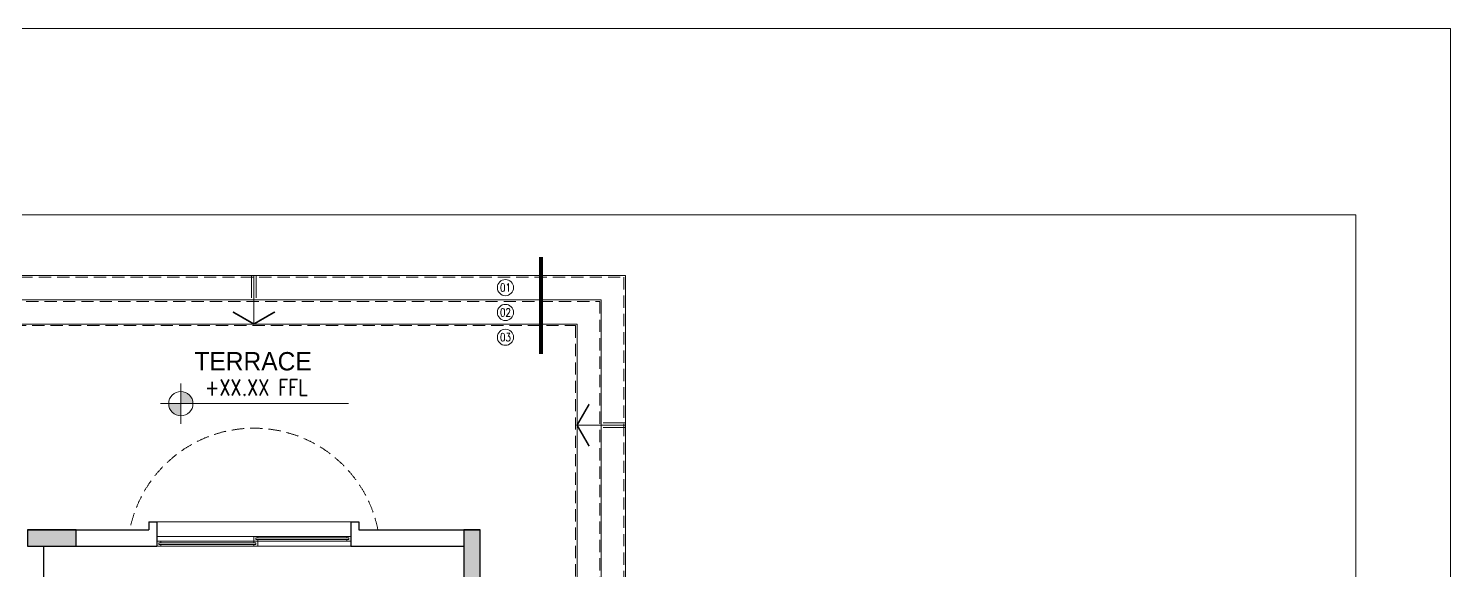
# Model space of a CAD drawing. Header units: millimetres. Extents: x -9083 to 924194, y -232449 to 321637.
# Drawn here: x 251467 to 263083, y -179281 to -174849 of the extents above; entities that cross this region are included whole.
import ezdxf
from ezdxf.enums import TextEntityAlignment as Align

# ---------------------------------------------------------------- set-up
doc = ezdxf.new("R2010")
doc.units = ezdxf.units.MM
doc.header["$LTSCALE"] = 400
doc.header["$MEASUREMENT"] = 0
doc.linetypes.add('HIDDEN', pattern=[0.375, 0.25, -0.125])
doc.layers.get('Defpoints').update_dxf_attribs({"color": 8, "lineweight": 5})
for name, color, linetype, lineweight in [('COLUMNS HATCH', 1, 'Continuous', 5), ('GENERAL TEXT', 4, 'Continuous', 5), ('HANDRAIL', 31, 'Continuous', 5), ('HIDDEN', 237, 'HIDDEN', 0), ('LEVEL SYMBOL', 8, 'Continuous', 5), ('LEVELS', 251, 'Continuous', 5), ('PRO COLUMNS', 6, 'Continuous', 30), ('PROPOSED COLUMNS', 6, 'Continuous', 30), ('STAIR', 1, 'Continuous', 5), ('STAIR NOSE', 1, 'HIDDEN', 5), ('TEXT STAIR NO', 7, 'Continuous', 5), ('WALL ELEVATION', 3, 'Continuous', 9), ('WALL PROPOSED', 255, 'Continuous', 30), ('WINDOWS', 5, 'Continuous', 5)]:
    doc.layers.add(name, color=color, linetype=linetype, lineweight=lineweight)
doc.styles.add('ROMANS-TITLE', font='ROMANS.shx', dxfattribs={"width": 0.8})
doc.styles.get("Standard").update_dxf_attribs({"font": 'GOTHIC.TTF', "height": 220})

# ---------------------------------------------------------------- blocks, each defined once
blk = doc.blocks.new('A$C977231d2')
at = {"layer": 'Defpoints'}
blk.add_lwpolyline([(-120, 0), (-823, 0), (-823, 576), (-120, 576)], close=True, dxfattribs=at)
blk = doc.blocks.new('VILLA GROUND COLUMNS')
at = {"layer": 'COLUMNS HATCH', "ltscale": 300}
for points in [[(401768, 181785), (401168, 181785), (401168, 181985), (401768, 181985)], [(406768, 181985), (406768, 180785), (406568, 180785), (406568, 181985)]]:
    blk.add_hatch(color=256, dxfattribs=at).paths.add_polyline_path(points)
at = {"layer": 'PRO COLUMNS', "ltscale": 300}
for points in [[(401768, 181785), (401768, 181985), (401168, 181985), (401168, 181785)], [(406768, 181985), (406568, 181985), (406568, 180785), (406768, 180785)]]:
    blk.add_lwpolyline(points, close=True, dxfattribs=at)
blk = doc.blocks.new('A-LVL_PLAN')
at = {"layer": 'LEVELS', "ltscale": 800}
h = blk.add_hatch(color=256, dxfattribs=at)
h.paths.add_polyline_path([(0, 0), (150, 0, 0.414214), (0, 150)])
h.paths.add_polyline_path([(0, -150), (0, 0), (-150, 0, 0.414214)])
at = {"layer": 'LEVELS'}
for p, q in [((0, -250), (0, 250)), ((-250, 0), (250, 0))]:
    blk.add_line(p, q, dxfattribs=at)
at = {"layer": 'LEVELS', "ltscale": 800}
blk.add_line((0, 0), (2074, 0), dxfattribs=at)
at = {"layer": 'LEVELS'}
blk.add_circle((0, 0), 150, dxfattribs=at)
at = {"layer": 'LEVELS', "ltscale": 800, "style": 'ROMANS-TITLE', "width": 0.8}
blk.add_attdef('FLOOR-LEVEL', (300, 100), '', height=200, dxfattribs=at)
blk = doc.blocks.new('BAYTANG')
at = {"layer": 'TEXT STAIR NO', "color": 8, "ltscale": 0.1}
blk.add_circle((0, 0), 100, dxfattribs=at)
at = {"layer": 'TEXT STAIR NO', "style": 'ROMANS-TITLE', "width": 0.8}
blk.add_attdef('STEPNO.', text='', height=120, dxfattribs=at).set_placement((0, 0), align=Align.MIDDLE_CENTER)

msp = doc.modelspace()

# ---------------------------------------------------------------- linework, layer by layer
at = {"layer": 'Defpoints', "lineweight": 0}
msp.add_lwpolyline([(242576.74025, -193438.87872), (262308.89268, -193438.87872), (262308.89268, -176373.53188), (242576.74025, -176373.53188)], close=True, dxfattribs=at)
at = {"layer": 'HANDRAIL', "lineweight": 0, "const_width": 33}
msp.add_lwpolyline([(255654.50793, -177510.40505), (255654.50793, -176718.40505)], dxfattribs=at)
at = {"layer": 'HIDDEN', "lineweight": 0}
msp.add_arc((253308.35254, -179150.6705), 1033.61095, 11.270542905, 168.729457078, dxfattribs=at)
at = {"layer": 'STAIR', "lineweight": 0}
for p, q in [((253288.5367, -177051.15955), (253288.5367, -176869.65955)), ((253308.3367, -177265.65955), (253308.3367, -176869.65955)), ((253328.1367, -177051.15955), (253328.1367, -176869.65955)), ((256162.8367, -178072.50955), (256344.3367, -178072.50955)), ((255948.3367, -178092.30955), (256344.3367, -178092.30955)), ((256162.8367, -178112.10955), (256344.3367, -178112.10955))]:
    msp.add_line(p, q, dxfattribs=at)
for points in [[(250338.3367, -179641.65955), (250338.3367, -176869.65955), (256344.3367, -176869.65955), (256344.3367, -179608.65955)], [(250536.3367, -179641.65955), (250536.3367, -177067.65955), (256146.3367, -177067.65955), (256146.3367, -179608.65955)], [(250734.3367, -179641.65955), (250734.3367, -177265.65955), (255948.3367, -177265.65955), (255948.3367, -179608.65955)]]:
    msp.add_lwpolyline(points, dxfattribs=at)
at = {"layer": 'STAIR', "lineweight": 0, "const_width": 13.2}
for points in [[(253479.80973, -177166.65955), (253308.3367, -177265.65955), (253136.86367, -177166.65955)], [(256047.3367, -178263.78258), (255948.3367, -178092.30955), (256047.3367, -177920.83652)]]:
    msp.add_lwpolyline(points, dxfattribs=at)
at = {"layer": 'STAIR NOSE', "linetype": 'HIDDEN', "lineweight": 0}
for points in [[(250351.5367, -179641.65955), (250351.5367, -176882.85955), (256331.1367, -176882.85955), (256331.1367, -179608.65955)], [(250549.5367, -179641.65955), (250549.5367, -177080.85955), (256133.1367, -177080.85955), (256133.1367, -179608.65955)], [(250747.5367, -179641.65955), (250747.5367, -177278.85955), (255935.1367, -177278.85955), (255935.1367, -179608.65955)]]:
    msp.add_lwpolyline(points, dxfattribs=at)
at = {"layer": 'WALL ELEVATION', "linetype": 'Continuous', "lineweight": 0}
msp.add_line((252516.35254, -178882.65955), (254100.35254, -178882.65955), dxfattribs=at)
at = {"layer": 'WALL PROPOSED'}
for p, q in [((252450.35254, -178882.65955), (252516.35254, -178882.65955)), ((252450.35254, -178882.65955), (252450.35254, -178948.65955)), ((252516.35254, -178882.65955), (252516.35254, -179080.65955)), ((254100.35254, -178882.65955), (254166.35254, -178882.65955)), ((254100.35254, -178882.65955), (254100.35254, -179080.65955)), ((254166.35254, -178882.65955), (254166.35254, -178948.65955)), ((251460.3367, -178948.65955), (252450.35254, -178948.65955)), ((254166.35254, -178948.65955), (255156.3367, -178948.65955)), ((255156.3367, -180136.65955), (255156.3367, -178948.65955)), ((251592.3367, -179905.65955), (251592.3367, -179080.65955)), ((251592.3367, -179080.65955), (252516.35254, -179080.65955)), ((254100.35254, -179080.65955), (255024.3367, -179080.65955)), ((255024.3367, -179080.65955), (255024.3367, -182413.65955))]:
    msp.add_line(p, q, dxfattribs=at)
at = {"layer": 'WINDOWS', "lineweight": 0}
for p, q in [((252516.35254, -179001.45955), (252516.35254, -179041.05955)), ((254100.35254, -179001.45955), (253308.35254, -179001.45955)), ((254067.35254, -179014.65955), (254067.35254, -179001.45955)), ((254100.35254, -179041.05955), (254100.35254, -179001.45955)), ((253308.35254, -179041.05955), (252516.35254, -179041.05955)), ((253341.35254, -179080.65955), (252516.35254, -179080.65955)), ((253324.85254, -179054.25955), (252532.85254, -179054.25955)), ((253324.85254, -179067.45955), (252532.85254, -179067.45955)), ((254100.35254, -179041.05955), (253308.35254, -179041.05955)), ((253308.35254, -179054.25955), (253308.35254, -179041.05955)), ((253308.35254, -179080.65955), (253308.35254, -179067.45955)), ((254083.85254, -179014.65955), (253324.85254, -179014.65955)), ((254083.85254, -179027.85955), (253324.85254, -179027.85955)), ((253324.85254, -179067.45955), (253324.85254, -179054.25955)), ((253341.35254, -179080.65955), (253341.35254, -179041.05955)), ((254067.35254, -179041.05955), (254067.35254, -179027.85955)), ((254083.85254, -179027.85955), (254083.85254, -179014.65955)), ((254100.35254, -179080.65955), (254100.35254, -179041.05955))]:
    msp.add_line(p, q, dxfattribs=at)
for points in [[(252516.35254, -179001.45955), (253308.35254, -179001.45955)], [(253308.35254, -179041.05955), (253308.35254, -179001.45955)], [(253341.35254, -179014.65955), (253341.35254, -179001.45955)], [(252516.35254, -179080.65955), (252516.35254, -179041.05955)], [(252532.85254, -179067.45955), (252532.85254, -179054.25955)], [(252549.35254, -179054.25955), (252549.35254, -179041.05955)], [(252549.35254, -179080.65955), (252549.35254, -179067.45955)], [(253324.85254, -179027.85955), (253324.85254, -179014.65955)], [(253341.35254, -179041.05955), (253341.35254, -179027.85955)], [(254100.35254, -179080.65955), (253341.35254, -179080.65955)]]:
    msp.add_lwpolyline(points, dxfattribs=at)

# ---------------------------------------------------------------- block references
at = {"layer": 'Defpoints', "lineweight": 0, "xscale": 100, "yscale": 100, "zscale": 100}
msp.add_blockref('A$C977231d2', (275083.38915, -232449.41425), dxfattribs=at)
at = {"layer": 'LEVEL SYMBOL', "lineweight": 0, "ltscale": 800}
ref = msp.add_blockref('A-LVL_PLAN', (252711.99489, -177916.47057), dxfattribs=dict(at, xscale=0.66, yscale=0.66, zscale=0.66))
ref.add_attrib('FLOOR-LEVEL', '+XX.XX FFL', (252909.99489, -177850.47057), dxfattribs={"color": 1, "ltscale": 800, "height": 132, "style": 'ROMANS-TITLE', "width": 0.8})
at = {"layer": 'PROPOSED COLUMNS', "lineweight": 0, "xscale": 0.66, "yscale": 0.66, "zscale": 0.66}
msp.add_blockref('VILLA GROUND COLUMNS', (-13310.60573, -299058.68598), dxfattribs=at)
at = {"layer": 'TEXT STAIR NO', "lineweight": 0}
ref = msp.add_blockref('BAYTANG', (255363.4821, -176968.06432), dxfattribs=dict(at, xscale=-0.66, yscale=0.66, zscale=0.66))
ref.add_attrib('STEPNO.', '01', dxfattribs={"height": 66, "style": 'ROMANS-TITLE', "width": 0.8}).set_placement((255363.4821, -176968.06432), align=Align.MIDDLE_CENTER)
ref = msp.add_blockref('BAYTANG', (255363.4821, -177170.91745), dxfattribs=dict(at, xscale=-0.66, yscale=0.66, zscale=0.66))
ref.add_attrib('STEPNO.', '02', dxfattribs={"height": 66, "style": 'ROMANS-TITLE', "width": 0.8}).set_placement((255363.4821, -177170.91745), align=Align.MIDDLE_CENTER)
ref = msp.add_blockref('BAYTANG', (255363.4821, -177373.77057), dxfattribs=dict(at, xscale=-0.66, yscale=0.66, zscale=0.66))
ref.add_attrib('STEPNO.', '03', dxfattribs={"height": 66, "style": 'ROMANS-TITLE', "width": 0.8}).set_placement((255363.4821, -177373.77057), align=Align.MIDDLE_CENTER)

# ---------------------------------------------------------------- texts
at = {"layer": 'GENERAL TEXT', "lineweight": 0, "insert": (253302.05561, -177494.889), "char_height": 150, "width": 2774.0642767, "attachment_point": 2}
msp.add_mtext('TERRACE ', dxfattribs=at)

doc.saveas('drawing.dxf')
